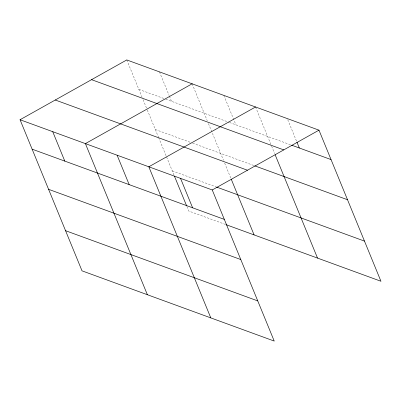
<?xml version="1.0" encoding="UTF-8"?>
<svg xmlns="http://www.w3.org/2000/svg" width="401" height="401" viewBox="0 0 401 401"><rect width="100%" height="100%" fill="white"/><g stroke="black" fill="none" stroke-linecap="round" stroke-linejoin="round"><path stroke-width="0.3" stroke-dasharray="2 1.5" d="M138.846 89.363L165.102 98.957M165.683 99.167L228.861 122.25M229.447 122.465L290.524 144.781M155.312 129.513L190.32 142.305M192.655 143.157L254.139 165.623M172.28 170.886L216.039 186.871M225.507 224.465L188.746 211.036L186.866 206.45M287.738 119.724L296.73 141.653M255.552 106.987L271.387 145.588M271.617 146.165L274.68 153.618M223.838 95.398L235.908 124.826M192.124 83.809L207.252 120.696M208.43 123.563L223.487 160.285M224.665 163.157L231.031 178.671M159.448 71.874L169.152 95.528M169.387 96.105L171.518 101.298M126.776 59.934L142.139 97.393M143.077 99.689L147.077 109.438M147.312 110.014L158.375 136.987M158.611 137.558L173.924 174.901"/><path stroke-width="0.6" d="M20.05 119.739L212.254 189.964L274.224 341.066L82.02 270.84L20.05 119.739L126.776 59.934L318.98 130.16L380.95 281.261L226.089 224.68M192.124 83.809L85.398 143.618L147.373 294.715M255.552 106.987L148.826 166.791L210.796 317.893M212.254 189.964L318.98 130.16M291.697 145.207L331.046 159.583M91.558 79.669L283.758 149.894M254.725 165.834L347.517 199.738M55.268 100.004L247.472 170.23M216.625 187.087L364.484 241.106M32.12 149.167L224.324 219.387M48.586 189.317L240.79 259.542M65.553 230.69L257.758 300.91M296.966 142.23L299.331 147.999M275.146 154.766L317.522 258.089M231.267 179.247L254.094 234.911M180.54 178.375L192.61 207.803M174.395 176.049L186.63 205.873M117.112 155.202L129.182 184.63M52.726 131.678L64.792 161.107"/></g></svg>
